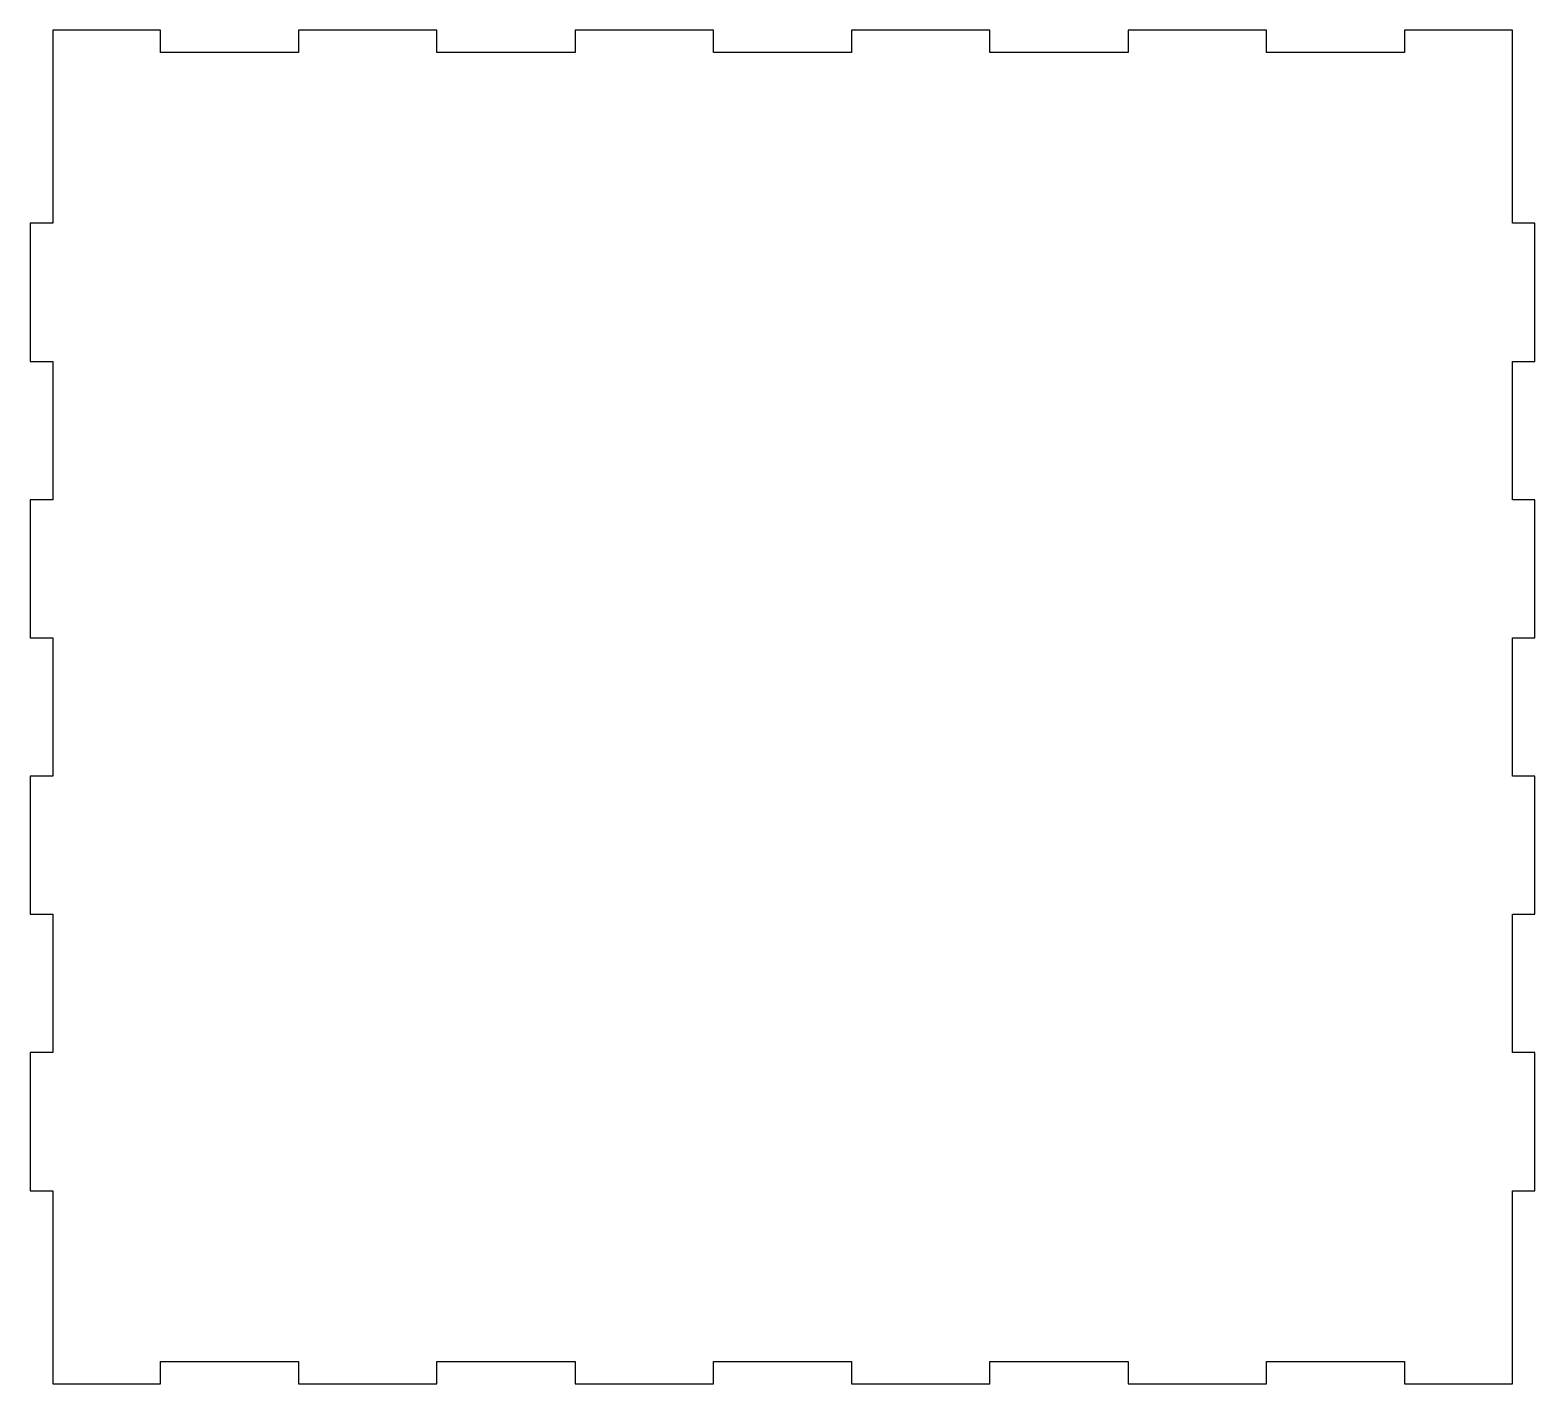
# Model space of a CAD drawing. Extents: x -100 to 100, y -90 to 90.
import ezdxf

# ---------------------------------------------------------------- set-up
doc = ezdxf.new("R2010")
doc.units = 0
doc.layers.add('VISIBLE', color=7, linetype='CONTINUOUS')

msp = doc.modelspace()

# ---------------------------------------------------------------- linework, layer by layer
at = {"layer": 'VISIBLE'}
for p, q in [((-82.69, 90), (-97, 90)), ((-97, 90), (-97, 64.31)), ((-82.69, 87), (-82.69, 90)), ((-45.94, 90), (-64.31, 90)), ((-64.31, 90), (-64.31, 87)), ((-45.94, 87), (-45.94, 90)), ((-9.19, 90), (-27.56, 90)), ((-27.56, 90), (-27.56, 87)), ((-9.19, 87), (-9.19, 90)), ((27.56, 90), (9.19, 90)), ((9.19, 90), (9.19, 87)), ((27.56, 87), (27.56, 90)), ((64.31, 90), (45.94, 90)), ((45.94, 90), (45.94, 87)), ((64.31, 87), (64.31, 90)), ((97, 90), (82.69, 90)), ((82.69, 90), (82.69, 87)), ((97, 64.31), (97, 90)), ((-64.31, 87), (-82.69, 87)), ((-27.56, 87), (-45.94, 87)), ((9.19, 87), (-9.19, 87)), ((45.94, 87), (27.56, 87)), ((82.69, 87), (64.31, 87)), ((-97, 64.31), (-100, 64.31)), ((-100, 64.31), (-100, 45.94)), ((100, 64.31), (97, 64.31)), ((100, 45.94), (100, 64.31)), ((-100, 45.94), (-97, 45.94)), ((-97, 45.94), (-97, 27.56)), ((97, 27.56), (97, 45.94)), ((97, 45.94), (100, 45.94)), ((-97, 27.56), (-100, 27.56)), ((-100, 27.56), (-100, 9.19)), ((100, 27.56), (97, 27.56)), ((100, 9.19), (100, 27.56)), ((-100, 9.19), (-97, 9.19)), ((-97, 9.19), (-97, -9.19)), ((97, -9.19), (97, 9.19)), ((97, 9.19), (100, 9.19)), ((-97, -9.19), (-100, -9.19)), ((-100, -9.19), (-100, -27.56)), ((100, -9.19), (97, -9.19)), ((100, -27.56), (100, -9.19)), ((-100, -27.56), (-97, -27.56)), ((-97, -27.56), (-97, -45.94)), ((97, -45.94), (97, -27.56)), ((97, -27.56), (100, -27.56)), ((-97, -45.94), (-100, -45.94)), ((-100, -45.94), (-100, -64.31)), ((100, -45.94), (97, -45.94)), ((100, -64.31), (100, -45.94)), ((-100, -64.31), (-97, -64.31)), ((-97, -64.31), (-97, -90)), ((97, -90), (97, -64.31)), ((97, -64.31), (100, -64.31)), ((-82.69, -90), (-82.69, -87)), ((-82.69, -87), (-64.31, -87)), ((-64.31, -87), (-64.31, -90)), ((-45.94, -90), (-45.94, -87)), ((-45.94, -87), (-27.56, -87)), ((-27.56, -87), (-27.56, -90)), ((-9.19, -90), (-9.19, -87)), ((-9.19, -87), (9.19, -87)), ((9.19, -87), (9.19, -90)), ((27.56, -90), (27.56, -87)), ((27.56, -87), (45.94, -87)), ((45.94, -87), (45.94, -90)), ((64.31, -90), (64.31, -87)), ((64.31, -87), (82.69, -87)), ((82.69, -87), (82.69, -90)), ((-97, -90), (-82.69, -90)), ((-64.31, -90), (-45.94, -90)), ((-27.56, -90), (-9.19, -90)), ((9.19, -90), (27.56, -90)), ((45.94, -90), (64.31, -90)), ((82.69, -90), (97, -90))]:
    msp.add_line(p, q, dxfattribs=at)

doc.saveas('drawing.dxf')
